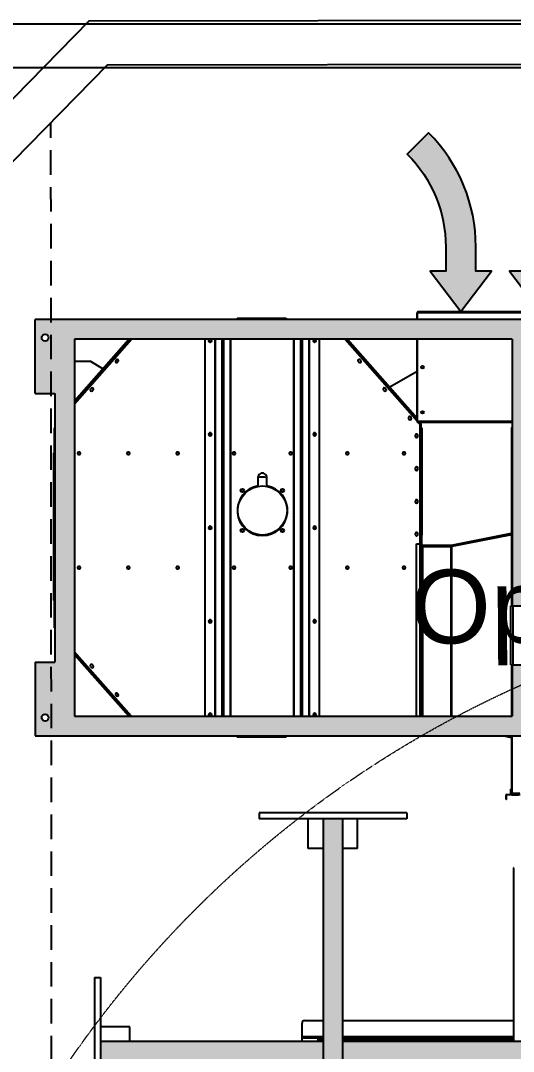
# Model space of a CAD drawing. Header units: millimetres. Extents: x 2822564 to 2991989, y -324396 to -253399.
# Drawn here: x 2903010 to 2904012, y -298661 to -296566 of the extents above; entities that cross this region are included whole.
import ezdxf

# ---------------------------------------------------------------- set-up
doc = ezdxf.new("R2010")
doc.units = ezdxf.units.MM
doc.linetypes.add('12017_XPLAN_GROUND$0$HIDDEN', pattern=[0.375, 0.25, -0.125])
doc.linetypes.add('HIDDEN', pattern=[0.375, 0.25, -0.125])
for name, color, linetype in [('Azbilt', 10, 'Continuous'), ('CANAL', 2, 'HIDDEN'), ('LAF Detail', 7, 'Continuous'), ('name', 7, 'Continuous'), ('Runner', 30, 'Continuous')]:
    doc.layers.add(name, color=color, linetype=linetype)
doc.layers.add('KATCHIN', color=253, linetype='12017_XPLAN_GROUND$0$HIDDEN', lineweight=5)
doc.styles.add('Annotative', font='arial.ttf')

# ---------------------------------------------------------------- blocks, each defined once
blk = doc.blocks.new('Azbilt UP25-N')
at = {"layer": 'Azbilt', "color": 85, "true_color": 0x58ba48}
for points in [[(1897507.1, -343393.7), (1896575, -343395.1), (1895696.4, -344292.2), (1895708.6, -349517.6), (1896616.5, -350393.6), (1900101.1, -350377.7), (1900981.1, -349472.1), (1900976.9, -347915)], [(1897507.2, -343482.7), (1896612.5, -343484), (1895785.5, -344328.4), (1895797.5, -349479.7), (1896652.3, -350304.5), (1900063.3, -350288.9), (1900892, -349436.1), (1900887.9, -347915.3)]]:
    blk.add_lwpolyline(points, dxfattribs=at)
blk = doc.blocks.new('Surgery Zone')
at = {"layer": 'KATCHIN', "color": 85, "ltscale": 1.1, "true_color": 0x58ba48}
blk.add_circle((1610637.8, -562746.7, 0), 2200, dxfattribs=at)
blk = doc.blocks.new('LAF')
at = {"ltscale": 10}
h = blk.add_hatch(color=256, dxfattribs=at)
h.dxf.hatch_style = 1
h.set_gradient(color1=(192, 192, 192), color2=(0, 127, 255), name='INVHEMISPHERICAL')
h.paths.add_polyline_path([(3060.3, 825.7), (3060.3, 887), (2863.3, 887), (2863.3, 918.4), (2781.3, 856.3), (2863.3, 794.2), (2863.3, 825.7)])
edge = h.paths.add_edge_path()
edge.add_line((2912.3, 664.5), (2863.3, 664.5))
edge.add_line((2863.3, 664.5), (2863.3, 633))
edge.add_line((2863.3, 633), (2781.3, 695.2))
edge.add_line((2781.3, 695.2), (2863.3, 757.3))
edge.add_line((2863.3, 757.3), (2863.3, 725.8))
edge.add_line((2863.3, 725.8), (2912.3, 725.8))
edge.add_arc((2912.3, 397.9), 327.9, 45, 90, ccw=False)
edge.add_line((3144.2, 629.7), (3100.9, 586.4))
edge.add_arc((2912.3, 397.9), 266.7, 405, 450)
edge = h.paths.add_edge_path()
edge.add_line((2912.3, 1048.1), (2863.3, 1048.1))
edge.add_line((2863.3, 1048.1), (2863.3, 1079.6))
edge.add_line((2863.3, 1079.6), (2781.3, 1017.5))
edge.add_line((2781.3, 1017.5), (2863.3, 955.4))
edge.add_line((2863.3, 955.4), (2863.3, 986.9))
edge.add_line((2863.3, 986.9), (2912.3, 986.9))
edge.add_arc((2912.3, 1314.8), 327.9, 270, 315)
edge.add_line((3144.2, 1082.9), (3100.9, 1126.2))
edge.add_arc((2912.3, 1314.8), 266.7, 270, 315, ccw=False)
at = {"layer": 'LAF Detail'}
h = blk.add_hatch(color=1, dxfattribs=at)
h.dxf.hatch_style = 1
h.paths.add_polyline_path([(1750, 1297.5), (-1750, 1297.5), (-1750, 1257.5), (1750, 1257.5)])
h.paths.add_polyline_path([(-1257.5, 1750), (-1297.5, 1750), (-1297.5, 1297.5), (-1257.5, 1297.5)])
h.paths.add_polyline_path([(1297.5, 1750), (1257.5, 1750), (1257.5, 1297.5), (1297.5, 1297.5)])
h.paths.add_polyline_path([(1297.5, -1297.5), (1257.5, -1297.5), (1257.5, -1750), (1297.5, -1750)])
h.paths.add_polyline_path([(1750, -1257.5), (-1750, -1257.5), (-1750, -1297.5), (1750, -1297.5)])
h.paths.add_polyline_path([(-1257.5, -1297.5), (-1297.5, -1297.5), (-1297.5, -1750), (-1257.5, -1750)])
h.paths.add_polyline_path([(2764.7, 1882.3), (2614.7, 1882.3), (2614.7, 1842.3), (2068.7, 1842.3), (2068.7, 1882.3), (1918.7, 1882.3), (1918.7, 567.3), (2068.7, 567.3), (2068.7, 604.8), (2183, 604.8), (2183, 609.8), (2063, 609.8), (2063, 637.3), (2183, 637.3), (2183, 607.3), (2614.7, 607.3), (2614.7, 567.3), (2764.7, 567.3)])
h.paths.add_polyline_path([(1958.7, 1802.3), (2724.7, 1802.3), (2724.7, 913.3), (2183, 913.3), (2183, 883.3), (2063, 883.3), (2063, 913.3), (1958.7, 913.3)], flags=16)
h.paths.add_polyline_path([(1958.9, 1526.8, 1), (1964, 1526.8, 1)], flags=0)
h.paths.add_polyline_path([(1958.9, 1314.6, 1), (1964, 1314.6, 1)], flags=0)
h.paths.add_polyline_path([(2151, 1529.4), (2152, 1529.4, -1), (2152, 1524.2), (2151, 1524.2, -1)], flags=0)
h.paths.add_polyline_path([(2148.9, 1526.8, -1), (2154, 1526.8, -1)], flags=0)
h.paths.add_polyline_path([(2151, 1317.2), (2152, 1317.2, -1), (2152, 1312), (2151, 1312, -1)], flags=0)
h.paths.add_polyline_path([(2154, 1314.6, -1), (2148.9, 1314.6, -1)], flags=0)
h.paths.add_polyline_path([(2000, 1717.6), (2001.5, 1718.9, -1), (2004.9, 1715), (2003.4, 1713.7, -1)], flags=0)
h.paths.add_polyline_path([(2257.9, 1477.7), (2257.9, 1478.7, -1), (2263.1, 1478.7), (2263.1, 1477.7, -1)], flags=0)
h.paths.add_polyline_path([(2257.9, 1363.7, -1), (2263.1, 1363.7), (2263.1, 1362.7, -1), (2257.9, 1362.7)], flags=0)
h.paths.add_polyline_path([(2562.4, 1106.3), (2724.7, 1249.4), (2724.7, 1249.7), (2562.1, 1106.3)], flags=0)
h.paths.add_polyline_path([(2556.8, 1105.2), (2557, 1105.2), (2557.2, 1105.3, 0.093249)], flags=0)
h.paths.add_polyline_path([(2308.7, 1100.3), (2551.5, 1100.3), (2555.3, 1103.7), (2555.3, 1104.3, -0.414214), (2557.3, 1106.3), (2557.3, 1105.2, 0.12943), (2555.3, 1104.3), (2555.3, 1100.4), (2552.5, 1097.8), (2544.7, 1097.8), (2544.7, 1096.6), (2326.7, 1096.6), (2307.7, 1096.6, 0.414214), (2306.5, 1095.3), (2306.5, 1036.7, 0.080761), (2306.5, 1036.3), (2306.5, 1036.3), (2330.5, 914.1), (2357.5, 914.1), (2544.1, 914.1), (2544.1, 913.8), (2544.1, 913.3), (2543.7, 913.3), (2419.6, 913.8), (2366, 913.8), (2357.6, 914.1), (2357.6, 913.3), (2357.5, 913.3), (2357.5, 914.1), (2327.5, 914.1), (2303.5, 1036.3), (1958.7, 1036.3), (1958.7, 1036.9), (2303, 1036.9), (2303, 1096.6), (2326.5, 1096.6), (2326.5, 1097.8), (2308.7, 1097.8)], flags=0)
h.paths.add_polyline_path([(2305.2, 1036.7, 0.09518), (2305.4, 1035.8, 0.113938), (2303.6, 1035.9), (2305.2, 1036.1)], flags=0)
h.paths.add_polyline_path([(2257.9, 1592.7), (2257.9, 1593.7, -1), (2263.1, 1593.7), (2263.1, 1592.7, -1)], flags=0)
h.paths.add_polyline_path([(2058.1, 1768.8), (2059.6, 1770.2, -1), (2063, 1766.3), (2061.5, 1764.9, -1)], flags=0)
h.paths.add_polyline_path([(2263.1, 1248.7), (2263.1, 1247.7, -1), (2257.9, 1247.7), (2257.9, 1248.7, -1)], flags=0)
h.paths.add_polyline_path([(2444, 1411.7, 0.956183), (2444, 1429.7, -0.066402)], flags=0)
h.paths.add_polyline_path([(2426.8, 1429.7), (2427.6, 1429.7, 0.022091), (2426.8, 1429.7, 11.266721), (2426.8, 1411.7), (2427.6, 1411.7, -0.022091), (2426.8, 1411.7, -11.266721)], flags=0)
h.paths.add_polyline_path([(2426.6, 1420.7, -1), (2326.6, 1420.7, -1)], flags=0)
h.paths.add_polyline_path([(2339.5, 1461.4, -1), (2332.5, 1461.4, -1)], flags=0)
h.paths.add_polyline_path([(2338.5, 1461.4, -1), (2333.5, 1461.4, -1)], flags=0)
h.paths.add_polyline_path([(2339.5, 1380, -1), (2332.5, 1380, -1)], flags=0)
h.paths.add_polyline_path([(2338.5, 1380, -1), (2333.5, 1380, -1)], flags=0)
h.paths.add_polyline_path([(2341, 1529.4), (2342, 1529.4, -1), (2342, 1524.2), (2341, 1524.2, -1)], flags=0)
h.paths.add_polyline_path([(2344, 1526.8, -1), (2338.9, 1526.8, -1)], flags=0)
h.paths.add_polyline_path([(2257.9, 1692.7), (2257.9, 1693.7, -1), (2263.1, 1693.7), (2263.1, 1692.7, -1)], flags=0)
h.paths.add_polyline_path([(2341, 1317.2), (2342, 1317.2, -1), (2342, 1312), (2341, 1312, -1)], flags=0)
h.paths.add_polyline_path([(2344, 1314.6, -1), (2338.9, 1314.6, -1)], flags=0)
h.paths.add_polyline_path([(1948.7, 1862.3, -1), (1962.7, 1862.3, -1)], flags=16)
h.paths.add_polyline_path([(2263.1, 1133.7), (2263.1, 1132.7, -1), (2257.9, 1132.7), (2257.9, 1133.7, -1)], flags=0)
h.paths.add_polyline_path([(2420.8, 1461.4, -1), (2413.8, 1461.4, -1)], flags=0)
h.paths.add_polyline_path([(2419.8, 1461.4, -1), (2414.8, 1461.4, -1)], flags=0)
h.paths.add_polyline_path([(2420.8, 1380, -1), (2413.8, 1380, -1)], flags=0)
h.paths.add_polyline_path([(2419.8, 1380, -1), (2414.8, 1380, -1)], flags=0)
h.paths.add_polyline_path([(2257.9, 1792.7), (2257.9, 1793.7, -1), (2263.1, 1793.7), (2263.1, 1792.7, -1)], flags=0)
h.paths.add_polyline_path([(2551.5, 1100.3, 0.016832), (2552, 1099.1), (2552.1, 1099.1), (2551.9, 1099.1), (2551.9, 1099), (2552, 1099, -0.00829)], flags=0)
h.paths.add_polyline_path([(2327.4, 1109.9), (2329.4, 1109.9, -1), (2329.4, 1104.7), (2327.4, 1104.7, -1)], flags=0)
h.paths.add_polyline_path([(2490.2, 1477.7), (2490.2, 1478.7, -1), (2495.4, 1478.7), (2495.4, 1477.7, -1)], flags=0)
h.paths.add_polyline_path([(2490.2, 1363.7, -1), (2495.4, 1363.7), (2495.4, 1362.7, -1), (2490.2, 1362.7)], flags=0)
h.paths.add_polyline_path([(2394, 1109.9), (2396, 1109.9, -1), (2396, 1104.7), (2394, 1104.7, -1)], flags=0)
h.paths.add_polyline_path([(1958.7, 873.3), (2310.7, 873.3), (2310.7, 647.3), (1958.7, 647.3)], flags=16)
h.paths.add_polyline_path([(2490.2, 1592.7), (2490.2, 1593.7, -1), (2495.4, 1593.7), (2495.4, 1592.7, -1)], flags=0)
h.paths.add_polyline_path([(2490.2, 1248.7, -1), (2495.4, 1248.7), (2495.4, 1247.7, -1), (2490.2, 1247.7)], flags=0)
h.paths.add_polyline_path([(2531, 1529.4), (2532, 1529.4, -1), (2532, 1524.2), (2531, 1524.2, -1)], flags=0)
h.paths.add_polyline_path([(2534, 1526.8, -1), (2528.9, 1526.8, -1)], flags=0)
h.paths.add_polyline_path([(2531, 1317.2), (2532, 1317.2, -1), (2532, 1312), (2531, 1312, -1)], flags=0)
h.paths.add_polyline_path([(2534, 1314.6, -1), (2528.9, 1314.6, -1)], flags=0)
h.paths.add_polyline_path([(2490.2, 1692.7), (2490.2, 1693.7, -1), (2495.4, 1693.7), (2495.4, 1692.7, -1)], flags=0)
h.paths.add_polyline_path([(2460.7, 1109.9), (2462.7, 1109.9, -1), (2462.7, 1104.7), (2460.7, 1104.7, -1)], flags=0)
h.paths.add_polyline_path([(2495.4, 1133.7), (2495.4, 1132.7, -1), (2490.2, 1132.7), (2490.2, 1133.7, -1)], flags=0)
h.paths.add_polyline_path([(2490.2, 1792.7), (2490.2, 1793.7, -1), (2495.4, 1793.7), (2495.4, 1792.7, -1)], flags=0)
h.paths.add_polyline_path([(2527.4, 1109.9), (2529.4, 1109.9, -1), (2529.4, 1104.7), (2527.4, 1104.7, -1)], flags=0)
h.paths.add_polyline_path([(2322.7, 860.3), (2350.7, 860.3), (2350.7, 873.3), (2724.7, 873.3), (2724.7, 647.3), (2350.7, 647.3), (2350.7, 660.3), (2322.7, 660.3, -0.414214), (2320.7, 662.3), (2320.7, 858.3, -0.414214)], flags=16)
h.paths.add_polyline_path([(2561.8, 1122.2), (2563.3, 1123.5, -1), (2566.7, 1119.6), (2565.2, 1118.3, -1)], flags=0)
h.paths.add_polyline_path([(2353.8, 820.3), (2353.8, 860.3), (2353.7, 820.3)], flags=0)
h.paths.add_polyline_path([(2578.9, 1095.3, -1), (2573.8, 1095.3, -1)], flags=0)
h.paths.add_polyline_path([(2619.9, 1173.4), (2621.4, 1174.7, -1), (2624.8, 1170.8), (2623.3, 1169.5, -1)], flags=0)
h.paths.add_polyline_path([(2392.3, 858.8), (2392.3, 662.3), (2392.2, 661.9), (2392, 660.7), (2391.5, 660.5), (2391.7, 660.7), (2391.9, 660.9), (2392, 661.2), (2392.2, 661.6), (2392.2, 661.9), (2392.3, 662.3), (2392.3, 858.3), (2392.2, 858.7), (2392, 859.9), (2391.8, 860)], flags=0)
h.paths.add_polyline_path([(2383.4, 818.3), (2383.2, 818.3), (2383.2, 702.3), (2383.2, 701.9), (2383, 700.7), (2382.1, 700.3), (2381.9, 700.3), (2382.2, 700.4), (2382.4, 700.5), (2382.6, 700.7), (2382.8, 700.9), (2383, 701.2), (2383.1, 701.6), (2383.2, 701.9), (2383.2, 702.3), (2383.2, 818.3), (2383.2, 818.7), (2383, 819.9), (2382.8, 820)], flags=0)
h.paths.add_polyline_path([(2623.3, 1770.2), (2624.8, 1768.8, -1), (2621.4, 1764.9), (2619.9, 1766.3, -1)], flags=0)
h.paths.add_polyline_path([(2678, 1224.6), (2679.5, 1225.9, -1), (2682.9, 1222), (2681.4, 1220.7, -1)], flags=0)
h.paths.add_polyline_path([(2721, 1529.4), (2722, 1529.4, -1), (2722, 1524.2), (2721, 1524.2, -1)], flags=0)
h.paths.add_polyline_path([(2724, 1526.8, -1), (2718.9, 1526.8, -1)], flags=0)
h.paths.add_polyline_path([(2721, 1317.2), (2722, 1317.2, -1), (2722, 1312), (2721, 1312, -1)], flags=0)
h.paths.add_polyline_path([(2724, 1314.6, -1), (2718.9, 1314.6, -1)], flags=0)
h.paths.add_polyline_path([(2681.4, 1718.9), (2682.9, 1717.6, -1), (2679.5, 1713.7), (2678, 1715, -1)], flags=0)
h.paths.add_polyline_path([(2665.4, 1096), (2667.3, 1092.8, 0.483498), (2670.4, 1095.3, 0.867202)], flags=0)
h.paths.add_polyline_path([(1962.7, 587.3, -1), (1948.7, 587.3, -1)], flags=16)
h.paths.add_polyline_path([(2537.3, 819.3), (2537.3, 818.3, -1), (2532.1, 818.3), (2532.1, 819.3, -1)], flags=0)
h.paths.add_polyline_path([(2537.3, 818.8, -1), (2532.2, 818.8, -1)], flags=0)
h.paths.add_polyline_path([(2720.7, 1862.3, -1), (2734.7, 1862.3, -1)], flags=16)
h.paths.add_polyline_path([(2537.3, 761.1), (2537.3, 760.1, -1), (2532.1, 760.1), (2532.1, 761.1, -1)], flags=0)
h.paths.add_polyline_path([(2537.3, 760.6, -1), (2532.2, 760.6, -1)], flags=0)
h.paths.add_polyline_path([(2537.3, 702.8), (2537.3, 701.8, -1), (2532.1, 701.8), (2532.1, 702.8, -1)], flags=0)
h.paths.add_polyline_path([(2537.3, 702.3, -1), (2532.2, 702.3, -1)], flags=0)
h.paths.add_polyline_path([(2734.7, 587.3, -1), (2720.7, 587.3, -1)], flags=16)
h.paths.add_polyline_path([(1297.5, 1257.5), (1257.5, 1257.5), (1257.5, -1257.5), (1297.5, -1257.5)])
h.paths.add_polyline_path([(-1257.5, 1257.5), (-1297.5, 1257.5), (-1297.5, -1257.5), (-1257.5, -1257.5)])
at = {"ltscale": 10}
blk.add_lwpolyline([(2912.3, 1048.1), (2863.3, 1048.1), (2863.3, 1079.6), (2781.3, 1017.5), (2863.3, 955.4), (2863.3, 986.9), (2912.3, 986.9, 0.198912), (3144.2, 1082.9), (3100.9, 1126.2, -0.198912)], format="xyb", close=True, dxfattribs=at)
blk.add_lwpolyline([(3060.3, 825.7), (3060.3, 887), (2863.3, 887), (2863.3, 918.4), (2781.3, 856.3), (2863.3, 794.2), (2863.3, 825.7)], close=True, dxfattribs=at)
at = {"layer": 'LAF Detail', "color": 3, "linetype": 'Continuous', "lineweight": 25}
for p, q in [((2068.7, 1882.3), (1918.7, 1882.3)), ((1918.7, 1882.3), (1918.7, 567.3)), ((2068.7, 1882.3), (2068.7, 1842.3)), ((2614.7, 1882.3), (2614.7, 1842.3)), ((2614.7, 1882.3), (2764.7, 1882.3)), ((2764.7, 567.3), (2764.7, 1882.3)), ((2193.7, 1844.8), (2193.7, 1842.3)), ((2193.7, 1844.8), (2493.7, 1844.8)), ((2493.7, 1844.8), (2493.7, 1842.3)), ((2614.7, 1842.3), (2068.7, 1842.3)), ((2138.2, 1843.1), (2193.7, 1843.1)), ((2138.2, 1842.3), (2138.2, 1843.1)), ((2140.2, 1843.1), (2140.2, 1842.3)), ((2493.7, 1843.1), (2544.7, 1843.1)), ((2542.7, 1842.3), (2542.7, 1843.1)), ((2544.7, 1843.1), (2544.7, 1842.3)), ((1958.7, 1688.8), (2087.5, 1802.3)), ((1958.7, 1690.4), (2085.7, 1802.3)), ((2724.7, 1802.3), (1958.7, 1802.3)), ((1958.7, 1802.3), (1958.7, 913.3)), ((1958.7, 1692.3), (2083.5, 1802.3)), ((1958.7, 1690.6), (2085.4, 1802.3)), ((1958.7, 1687.1), (2089.4, 1802.3)), ((2593.5, 1802.3), (2724.7, 1686.7)), ((2595.4, 1802.3), (2724.7, 1688.3)), ((2597.3, 1802.3), (2724.7, 1690)), ((2597.5, 1802.3), (2724.7, 1690.2)), ((2599.4, 1802.3), (2724.7, 1691.9)), ((2680, 1802.3), (2680, 1771)), ((2724.7, 913.3), (2724.7, 1802.3)), ((2257.9, 1793.7), (2257.9, 1792.7)), ((2263.1, 1792.7), (2263.1, 1793.7)), ((2490.2, 1793.7), (2490.2, 1792.7)), ((2495.4, 1792.7), (2495.4, 1793.7)), ((2059.6, 1770.2), (2058.1, 1768.8)), ((2061.5, 1764.9), (2063, 1766.3)), ((2619.9, 1766.3), (2621.4, 1764.9)), ((2624.8, 1768.8), (2623.3, 1770.2)), ((2664.7, 1744.8), (2680, 1771)), ((2001.5, 1718.9), (2000, 1717.6)), ((2682.9, 1717.6), (2681.4, 1718.9)), ((2003.4, 1713.7), (2004.9, 1715)), ((2678, 1715), (2679.5, 1713.7)), ((2257.9, 1693.7), (2257.9, 1692.7)), ((2263.1, 1692.7), (2263.1, 1693.7)), ((2490.2, 1693.7), (2490.2, 1692.7)), ((2495.4, 1692.7), (2495.4, 1693.7)), ((1918.2, 1472.3), (1918.2, 1646.4)), ((1918.2, 1646.4), (1918.7, 1646.4)), ((1918.7, 1644.4), (1918.2, 1644.4)), ((2257.9, 1593.7), (2257.9, 1592.7)), ((2263.1, 1592.7), (2263.1, 1593.7)), ((2490.2, 1593.7), (2490.2, 1592.7)), ((2495.4, 1592.7), (2495.4, 1593.7)), ((1958.7, 1536.9), (2724.7, 1536.9)), ((1962, 1529.4), (1961, 1529.4)), ((2152, 1529.4), (2151, 1529.4)), ((2342, 1529.4), (2341, 1529.4)), ((2532, 1529.4), (2531, 1529.4)), ((2722, 1529.4), (2721, 1529.4)), ((1958.7, 1516.7), (2724.7, 1516.7)), ((1958.7, 1515.9), (2724.7, 1515.9)), ((1961, 1524.2), (1962, 1524.2)), ((2150, 1528.9), (2150, 1524.7)), ((2151, 1524.2), (2152, 1524.2)), ((2341, 1524.2), (2342, 1524.2)), ((2531, 1524.2), (2532, 1524.2)), ((2721, 1524.2), (2722, 1524.2)), ((1958.7, 1502.5), (2724.7, 1502.5)), ((1958.7, 1498.9), (2724.7, 1498.9)), ((1916.2, 1372.3), (1916.2, 1472.3)), ((1916.2, 1472.3), (1918.7, 1472.3)), ((1958.7, 1485.5), (2724.7, 1485.5)), ((1958.7, 1484.7), (2724.7, 1484.7)), ((2257.9, 1478.7), (2257.9, 1477.7)), ((2263.1, 1477.7), (2263.1, 1478.7)), ((2490.2, 1478.7), (2490.2, 1477.7)), ((2495.4, 1477.7), (2495.4, 1478.7)), ((2767.2, 1472.3), (2764.7, 1472.3)), ((2767.2, 1472.3), (2767.2, 1372.3)), ((2443.6, 1429.7), (2427.6, 1429.7)), ((2427.6, 1411.7), (2443.6, 1411.7)), ((1916.2, 1372.3), (1918.7, 1372.3)), ((1918.2, 1100), (1918.2, 1372.3)), ((2257.9, 1363.7), (2257.9, 1362.7)), ((2263.1, 1362.7), (2263.1, 1363.7)), ((2490.2, 1363.7), (2490.2, 1362.7)), ((2495.4, 1362.7), (2495.4, 1363.7)), ((2767.2, 1372.3), (2764.7, 1372.3)), ((1958.7, 1356.7), (2724.7, 1356.7)), ((1958.7, 1355.9), (2724.7, 1355.9)), ((1958.7, 1342.5), (2724.7, 1342.5)), ((1297.5, 1340.1), (1335.1, 1340.1)), ((1305.1, 1340.1), (1305.1, 1297.5)), ((1306.4, 1340.1), (1306.4, 1297.5)), ((1307.5, 1340.1), (1307.5, 1297.5)), ((1340.1, 1335.1), (1340.1, 1297.5)), ((1958.7, 1338.9), (2724.7, 1338.9)), ((1958.7, 1325.5), (2724.7, 1325.5)), ((1958.7, 1324.7), (2724.7, 1324.7)), ((1297.5, 1307.5), (1305.1, 1307.5)), ((1297.5, 1306.4), (1305.1, 1306.4)), ((1297.5, 1305.1), (1305.1, 1305.1)), ((1302.3, 1303.4), (1297.5, 1303.4)), ((1302.3, 1302.4), (1297.5, 1302.4)), ((1297.5, 1301.4), (1301.4, 1301.4)), ((1297.5, 1300.4), (1301.4, 1300.4)), ((1297.5, 1299.4), (1299.4, 1299.4)), ((1299.4, 1299.4), (1299.4, 1297.5)), ((1299.5, 1299.5), (1299.7, 1299.6)), ((1300.4, 1300.2), (1300.4, 1297.5)), ((1301.4, 1300.2), (1300.4, 1300.2)), ((1301.4, 1301.4), (1301.4, 1297.5)), ((1302.3, 1303.4), (1302.3, 1302.4)), ((1303.4, 1302.3), (1302.4, 1302.3)), ((1302.4, 1297.5), (1302.4, 1302.3)), ((1302.8, 1305.1), (1302.8, 1302.3)), ((1303.4, 1297.5), (1303.4, 1302.3)), ((1304, 1305.1), (1304, 1297.5)), ((1958.7, 1304.5), (2724.7, 1304.5)), ((1962, 1317.2), (1961, 1317.2)), ((1961, 1312), (1962, 1312)), ((2150, 1316.7), (2150, 1312.5)), ((2152, 1317.2), (2151, 1317.2)), ((2151, 1312), (2152, 1312)), ((2342, 1317.2), (2341, 1317.2)), ((2341, 1312), (2342, 1312)), ((2532, 1317.2), (2531, 1317.2)), ((2531, 1312), (2532, 1312)), ((2722, 1317.2), (2721, 1317.2)), ((2721, 1312), (2722, 1312)), ((1297.5, -1257.5), (1297.5, 1257.5)), ((1299.4, 1257.5), (1299.4, 910.6)), ((1300.4, 1257.5), (1300.4, 910.6)), ((1301.4, 910.6), (1301.4, 1257.5)), ((1302.4, 910.6), (1302.4, 1257.5)), ((1303.4, 1062.2), (1303.4, 1257.5)), ((1304, 1257.5), (1304, 1062.2)), ((1305.1, 1257.5), (1305.1, 1062.2)), ((1306.4, 1257.5), (1306.4, 1062.2)), ((1307.5, 1257.5), (1307.5, 910.6)), ((1340.1, 1257.5), (1340.1, 910.6)), ((2257.9, 1248.7), (2257.9, 1247.7)), ((2263.1, 1247.7), (2263.1, 1248.7)), ((2490.2, 1248.7), (2490.2, 1247.7)), ((2495.4, 1247.7), (2495.4, 1248.7)), ((2724.7, 1253), (2558.3, 1106.3)), ((2724.7, 1251.3), (2560.2, 1106.3)), ((2724.7, 1249.7), (2562.1, 1106.3)), ((2724.7, 1249.4), (2562.4, 1106.3)), ((2724.7, 1247.8), (2564.3, 1106.3)), ((2679.5, 1225.9), (2678, 1224.6)), ((2681.4, 1220.7), (2682.9, 1222)), ((2621.4, 1174.7), (2619.9, 1173.4)), ((2623.3, 1169.5), (2624.8, 1170.8)), ((2659.4, 1106.3), (2627.1, 1161.7)), ((2257.9, 1133.7), (2257.9, 1132.7)), ((2263.1, 1132.7), (2263.1, 1133.7)), ((2490.2, 1133.7), (2490.2, 1132.7)), ((2495.4, 1132.7), (2495.4, 1133.7)), ((2563.3, 1123.5), (2561.8, 1122.2)), ((2565.2, 1118.3), (2566.7, 1119.6)), ((1918.2, 1102), (1918.7, 1102)), ((1918.7, 1100), (1918.2, 1100)), ((1958.7, 1107.8), (2308.7, 1107.8)), ((1958.7, 1100.3), (2551.5, 1100.3)), ((1958.7, 1097.8), (2551.9, 1097.8)), ((1958.7, 1096.6), (2326.5, 1096.6)), ((2306.5, 1095.3), (1958.7, 1095.3)), ((2303, 1036.3), (2303, 1096.6)), ((2305.2, 1095.3), (2305.2, 1036.7)), ((2306.5, 1095.3), (2306.5, 1036.7)), ((2308.7, 1107.8), (2308.7, 1097.8)), ((2551.9, 1099.1), (2308.7, 1099.1)), ((2326.5, 1097.8), (2326.5, 1096.6)), ((2326.7, 1096.6), (2326.7, 1097.8)), ((2544.7, 1096.6), (2326.7, 1096.6)), ((2329.4, 1109.9), (2327.4, 1109.9)), ((2327.4, 1104.7), (2329.4, 1104.7)), ((2328.7, 1097.8), (2328.7, 1096.6)), ((2396, 1109.9), (2394, 1109.9)), ((2394, 1104.7), (2396, 1104.7)), ((2462.7, 1109.9), (2460.7, 1109.9)), ((2460.7, 1104.7), (2462.7, 1104.7)), ((2529.4, 1109.9), (2527.4, 1109.9)), ((2527.4, 1104.7), (2529.4, 1104.7)), ((2542.7, 1096.6), (2542.7, 1097.8)), ((2544.7, 1097.8), (2544.7, 1096.6)), ((2555.3, 1103.7), (2551.5, 1100.3)), ((2551.9, 1097.8), (2551.9, 1099.1)), ((2555.3, 1102), (2552, 1099.1)), ((2552.9, 1098.2), (2552, 1099.1)), ((2555.3, 1100.4), (2552.9, 1098.2)), ((2555.3, 913.3), (2555.3, 1104.3)), ((2557.2, 1105.3), (2556.9, 1105.1)), ((2557.3, 1106.3), (2724.7, 1106.3)), ((2557.3, 913.3), (2557.3, 1106.3)), ((2557.3, 1105.2), (2724.7, 1105.2)), ((2667.3, 1092.8), (2665.4, 1096)), ((2764.7, 1106.3), (2778.3, 1106.3)), ((2764.7, 1105.2), (2778.3, 1105.2)), ((2778.3, 606.3), (2778.3, 1106.3)), ((2780.3, 1104.3), (2780.3, 608.3)), ((2780.3, 1104.3), (2781.3, 1104.3)), ((2781.3, 1101.3), (2780.3, 1101.3)), ((2781.3, 1104.3), (2781.3, 608.3)), ((1302.4, 1062.2), (1306.4, 1062.2)), ((1306.4, 1060.4), (1302.4, 1060.4)), ((1306.4, 912.2), (1306.4, 1062.2)), ((1958.7, 1036.9), (2305.2, 1036.9)), ((2306.5, 1036.3), (1958.7, 1036.3)), ((2303.6, 1035.9), (2306.5, 1036.3)), ((2327.5, 914.1), (2303.6, 1035.9)), ((2305.2, 1036.7), (2306.5, 1036.7)), ((2305.3, 1036.1), (2329.2, 914.1)), ((2305.7, 1036.3), (2306.5, 1036.5)), ((2306.5, 1036.5), (2330.5, 914.1)), ((1302.4, 1021.1), (1306.4, 1021.1)), ((1302.4, 1012.2), (1306.4, 1012.2)), ((1306.4, 1006.2), (1302.4, 1006.2)), ((1302.4, 968.3), (1306.4, 968.3)), ((1306.4, 962.3), (1302.4, 962.3)), ((1302.4, 953.4), (1306.4, 953.4)), ((1789.3, 925.2), (1797.9, 925.5)), ((1789.3, 924.5), (1789.3, 925.2)), ((1789.3, 924.5), (1797.9, 924.8)), ((1792.3, 925.3), (1792.3, 924.6)), ((1797.9, 924.8), (1797.9, 925.5)), ((1798.7, 924.1), (1799.4, 924.2)), ((1798.7, 924.1), (1799.6, 896.6)), ((1799.4, 924.2), (1800.3, 896.6)), ((1918.7, 930.9), (1915.4, 914.1)), ((1918.7, 924.4), (1916.7, 914.1)), ((1650.6, 910.6), (1297.5, 910.6)), ((1302.4, 914.1), (1306.4, 914.1)), ((1306.4, 912.2), (1302.4, 912.2)), ((1303.4, 910.6), (1303.4, 912.2)), ((1304, 912.2), (1304, 910.6)), ((1305.1, 912.2), (1305.1, 910.6)), ((1306.4, 912.2), (1306.4, 910.6)), ((1650.6, 909.9), (1650.6, 910.6)), ((1798.8, 913.8), (1799, 913.8)), ((1798.8, 913.8), (1798.8, 900.3)), ((1799.1, 911.8), (1798.8, 911.8)), ((1799.7, 913.8), (1800.1, 913.8)), ((1800.1, 911.8), (1799.8, 911.8)), ((1800.1, 901.6), (1800.1, 914.1)), ((1918.7, 914.1), (1800.1, 914.1)), ((1802.3, 911.8), (1802.3, 897.8)), ((1810.1, 916.6), (1802.6, 916.6)), ((1802.6, 915.3), (1802.6, 916.6)), ((1810.1, 915.3), (1802.6, 915.3)), ((1918.7, 913.8), (1804.3, 913.8)), ((1808.1, 915.3), (1808.1, 916.6)), ((1810.1, 916.6), (1810.1, 915.3)), ((1918.7, 915.6), (1918.4, 914.1)), ((2063, 914.1), (1958.7, 914.1)), ((2063, 913.8), (1958.7, 913.8)), ((2063, 913.3), (1958.7, 913.3)), ((2063, 915.8), (2063, 883.3)), ((2063, 915.8), (2183, 915.8)), ((2063, 910.8), (2183, 910.8)), ((2183, 915.8), (2183, 883.3)), ((2357.5, 914.1), (2183, 914.1)), ((2346.7, 913.8), (2183, 913.8)), ((2724.7, 913.3), (2183, 913.3)), ((2357.5, 913.3), (2357.5, 914.1)), ((2544.1, 914.1), (2357.6, 914.1)), ((2357.6, 913.3), (2357.6, 914.1)), ((2358.5, 913.3), (2358.5, 914.1)), ((2538.4, 913.8), (2366, 913.8)), ((2543.7, 913.3), (2543.7, 914.1)), ((2544.1, 913.3), (2544.1, 914.1)), ((2544.1, 913.8), (2545.3, 913.8)), ((2545.3, 913.8), (2545.3, 913.3))]:
    blk.add_line(p, q, dxfattribs=at)
at = {"layer": 'LAF Detail', "color": 1, "linetype": 'Continuous', "lineweight": 25}
for p, q in [((1427.5, 1762), (1127.5, 1762)), ((1427.5, 1762), (1427.5, 1750)), ((1427.5, 1750), (1127.5, 1750)), ((1327.5, 1690), (1327.5, 1750)), ((1297.5, 1690), (1327.5, 1690)), ((1762, 1427.5), (1750, 1427.5)), ((1750, 1127.5), (1750, 1427.5)), ((1762, 1127.5), (1762, 1427.5)), ((1690, 1297.5), (1690, 1327.5)), ((1690, 1327.5), (1750, 1327.5)), ((1690, 1227.5), (1690, 1257.5)), ((1690, 1227.5), (1750, 1227.5)), ((1762, 1127.5), (1750, 1127.5))]:
    blk.add_line(p, q, dxfattribs=at)
at = {"layer": 'LAF Detail', "color": 7, "linetype": 'Continuous', "lineweight": 25}
for p, q in [((1297.5, 1297.5), (1297.5, 1750)), ((1750, 1297.5), (-1750, 1297.5)), ((-1750, 1257.5), (1750, 1257.5))]:
    blk.add_line(p, q, dxfattribs=at)
at = {"layer": 'LAF Detail', "color": 3, "linetype": 'Continuous', "lineweight": 25, "flags": 128}
for points in [[(1300.3, 1300), (1300, 1299.8), (1299.4, 1299.4)], [(1301.4, 1300.4), (1300.7, 1300.2), (1300.6, 1300.2)], [(2778.3, 1105.2), (2779, 1105), (2779.6, 1104.7), (2780.1, 1104.5), (2780.3, 1104.3), (2780.3, 1104.2)]]:
    blk.add_lwpolyline(points, dxfattribs=at)
at = {"layer": 'LAF Detail', "color": 3, "linetype": 'Continuous', "lineweight": 25}
for centre, radius in [((1955.7, 1862.3), 7), ((2727.7, 1862.3), 7), ((1961.5, 1526.8), 2.55), ((2151.5, 1526.8), 2.55), ((2341.5, 1526.8), 2.55), ((2531.5, 1526.8), 2.55), ((2721.5, 1526.8), 2.55), ((2376.6, 1420.7), 50), ((2336, 1461.4), 3.5), ((2336, 1461.4), 2.5), ((2417.3, 1461.4), 3.5), ((2417.3, 1461.4), 2.5), ((2336, 1380), 3.5), ((2417.3, 1380), 3.5), ((2336, 1380), 2.5), ((2417.3, 1380), 2.5), ((1961.5, 1314.6), 2.55), ((2151.5, 1314.6), 2.55), ((2341.5, 1314.6), 2.55), ((2531.5, 1314.6), 2.55), ((2721.5, 1314.6), 2.55), ((2576.3, 1095.3), 2.55), ((2667.8, 1095.3), 2.55)]:
    blk.add_circle(centre, radius, dxfattribs=at)
for centre, radius, start, end in [((2260.5, 1793.7), 2.6, 0, 180), ((2260.5, 1792.7), 2.6, 180, 0), ((2492.8, 1793.7), 2.6, 0, 180), ((2492.8, 1792.7), 2.6, 180, 0), ((2059.8, 1766.9), 2.6, 131.3967, 311.3967), ((2061.3, 1768.2), 2.6, 311.3967, 131.3967), ((2621.6, 1768.2), 2.6, 48.6033, 228.6033), ((2623.1, 1766.9), 2.6, 228.6033, 48.6033), ((2003.2, 1717), 2.6, 311.3967, 131.3967), ((2679.7, 1717), 2.6, 48.6033, 228.6033), ((2001.7, 1715.7), 2.6, 131.3967, 311.3967), ((2681.2, 1715.7), 2.6, 228.6033, 48.6033), ((2260.5, 1693.7), 2.6, 0, 180), ((2260.5, 1692.7), 2.6, 180, 0), ((2492.8, 1693.7), 2.6, 0, 180), ((2492.8, 1692.7), 2.6, 180, 0), ((2260.5, 1593.7), 2.6, 0, 180), ((2260.5, 1592.7), 2.6, 180, 0), ((2492.8, 1593.7), 2.6, 0, 180), ((2492.8, 1592.7), 2.6, 180, 0), ((1961, 1526.8), 2.6, 90, 149.9267), ((1962, 1526.8), 2.6, 270, 90), ((2151, 1526.8), 2.6, 90, 270), ((2152, 1526.8), 2.6, 270, 90), ((2341, 1526.8), 2.6, 90, 270), ((2342, 1526.8), 2.6, 270, 90), ((2531, 1526.8), 2.6, 90, 270), ((2532, 1526.8), 2.6, 270, 90), ((2721, 1526.8), 2.6, 90, 270), ((2722, 1526.8), 2.6, 270, 90), ((1961, 1526.8), 2.6, 210.0733, 270), ((2260.5, 1478.7), 2.6, 0, 180), ((2260.5, 1477.7), 2.6, 180, 0), ((2376.6, 1420.7), 51, 10.1242, 349.8758), ((2492.8, 1478.7), 2.6, 0, 180), ((2492.8, 1477.7), 2.6, 180, 0), ((2427.6, 1420.7), 9, 90, 95.0621), ((2443.6, 1420.7), 9, 270, 90), ((2376.6, 1420.7), 68, 352.4021, 7.5979), ((2427.6, 1420.7), 9, 264.9379, 270), ((2260.5, 1363.7), 2.6, 0, 180), ((2260.5, 1362.7), 2.6, 180, 0), ((2492.8, 1363.7), 2.6, 0, 180), ((2492.8, 1362.7), 2.6, 180, 0), ((1335.1, 1335.1), 5, 0, 90), ((1298.9, 1300.9), 1.61, 285.2821, 332.0375), ((1302.8, 1300.1), 2.31, 102.7668, 147.1902), ((1300.7, 1303), 1.84, 292.3931, 337.6069), ((1961, 1314.6), 2.6, 90, 149.9267), ((1961, 1314.6), 2.6, 210.0733, 270), ((1962, 1314.6), 2.6, 270, 90), ((2151, 1314.6), 2.6, 90, 270), ((2152, 1314.6), 2.6, 270, 90), ((2341, 1314.6), 2.6, 90, 270), ((2342, 1314.6), 2.6, 270, 90), ((2531, 1314.6), 2.6, 90, 270), ((2532, 1314.6), 2.6, 270, 90), ((2721, 1314.6), 2.6, 90, 270), ((2722, 1314.6), 2.6, 270, 90), ((2260.5, 1248.7), 2.6, 0, 180), ((2260.5, 1247.7), 2.6, 180, 0), ((2492.8, 1248.7), 2.6, 0, 180), ((2492.8, 1247.7), 2.6, 180, 0), ((2679.7, 1222.7), 2.6, 131.3967, 311.3967), ((2681.2, 1224), 2.6, 311.3967, 131.3967), ((2621.6, 1171.4), 2.6, 131.3967, 311.3967), ((2623.1, 1172.8), 2.6, 311.3967, 131.3967), ((2260.5, 1133.7), 2.6, 0, 180), ((2260.5, 1132.7), 2.6, 180, 0), ((2492.8, 1133.7), 2.6, 0, 180), ((2492.8, 1132.7), 2.6, 180, 0), ((2563.5, 1120.2), 2.6, 131.3967, 311.3967), ((2565, 1121.5), 2.6, 311.3967, 131.3967), ((1920.7, 1100.6), 2.5, 192.5421, 216.8699), ((2307.7, 1095.3), 2.5, 150, 180), ((2307.7, 1095.3), 1.25, 90, 180), ((2327.4, 1107.3), 2.6, 90, 270), ((2329.4, 1107.3), 2.6, 270, 90), ((2394, 1107.3), 2.6, 90, 270), ((2396, 1107.3), 2.6, 270, 90), ((2460.7, 1107.3), 2.6, 90, 270), ((2462.7, 1107.3), 2.6, 270, 90), ((2527.4, 1107.3), 2.6, 90, 270), ((2529.4, 1107.3), 2.6, 270, 90), ((2590.5, 1112.7), 40.9, 197.6015, 199.448), ((2569.8, 1107.3), 19.6, 200.9434, 204.8005), ((2557.3, 1104.3), 2, 90, 180), ((2558, 1101), 4.27, 98.4837, 127.9829), ((2557.3, 1104.3), 1, 90, 138.93), ((2778.3, 1104.3), 2, 0, 90), ((2778.4, 1104.5), 0.858, 32.2288, 93.4784), ((2304.3, 1032), 3.96, 74.9522, 100.2568), ((2307.7, 1036.7), 2.5, 180, 191.1057), ((2307.7, 1036.7), 1.25, 180, 191.1057), ((1798, 924.1), 1.4, 1.853, 91.853), ((1798, 924.1), 0.7, 1.853, 91.853), ((1650.6, 909.2), 1.4, 85.603, 90), ((1802.6, 914.1), 2.5, 90, 180), ((1802.6, 914.1), 1.25, 90, 180), ((1804.3, 911.8), 2, 90, 180), ((2346.7, 911.8), 2, 48.5904, 90), ((2366, 912.7), 1.13, 93.2916, 146.2076), ((2367, 912.7), 1.13, 93.2916, 146.2076), ((2538.3, 912.7), 1.13, 33.7924, 86.7084)]:
    blk.add_arc(centre, radius, start, end, dxfattribs=at)

msp = doc.modelspace()

# ---------------------------------------------------------------- linework, layer by layer
at = {"layer": 'Runner', "ltscale": 10}
for p, q in [((2902980.4, -296572.6, 0), (2904129.7, -296572.6, 0)), ((2902980.4, -296661.6, 0), (2904129.7, -296661.6, 0))]:
    msp.add_line(p, q, dxfattribs=at)

# ---------------------------------------------------------------- block references
at = {"layer": 'Azbilt'}
msp.add_blockref('Azbilt UP25-N', (1006573.5, 46827.4), dxfattribs=at)

# ---------------------------------------------------------------- texts
at = {"layer": 'name', "color": 30, "true_color": 0xf26722, "extrusion": (3.15573e-08, 5.81615e-08, 1), "insert": (2903802.5, -297682.5, 0), "char_height": 150, "attachment_point": 1, "text_direction": (0.999979, 0.006418, 0), "style": 'Annotative'}
msp.add_mtext_dynamic_manual_height_columns('Operating Room 10', width=1901.913, gutter_width=1, heights=[0], dxfattribs=at)

# ---------------------------------------------------------------- next in the draw order: block references
msp.add_blockref('Surgery Zone', (1294284.5, 262819.9, 0))

# ---------------------------------------------------------------- next in the draw order: linework, layer by layer
at = {"layer": 'CANAL', "ltscale": 200}
msp.add_lwpolyline([(2906773.3, -296808.6), (2906777.3, -302572.3), (2903075.9, -302654.5), (2903071.8, -296773.2)], dxfattribs=at)

# ---------------------------------------------------------------- next in the draw order: block references
at = {"color": 1, "rotation": 89.99999999999999}
msp.add_blockref('LAF', (2904922.3, -299938.5, 0), dxfattribs=at)

doc.saveas('drawing.dxf')
